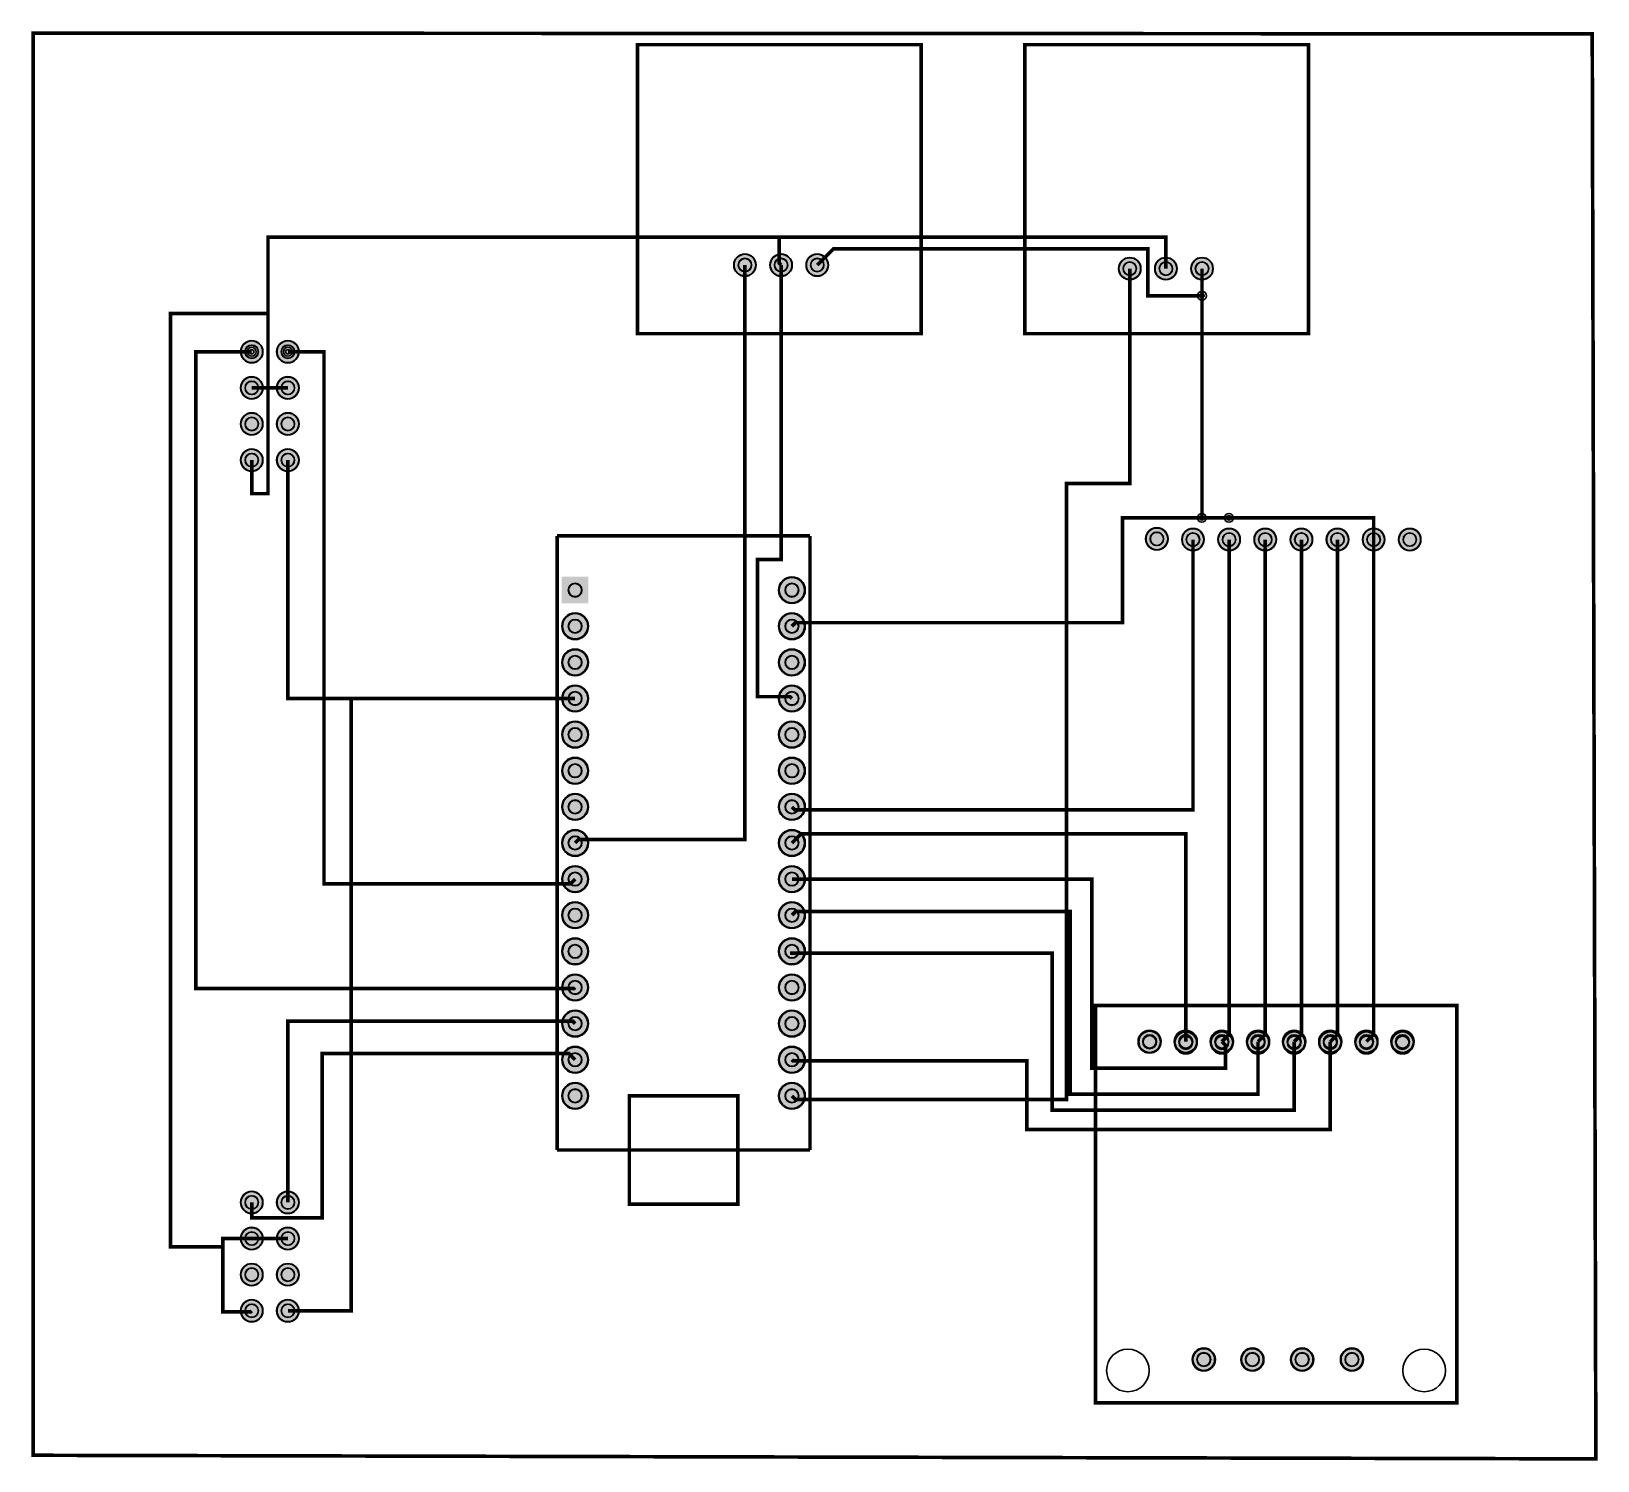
# Model space of a CAD drawing. Header units: millimetres. Extents: x 2 to 112, y -1 to 100.
import ezdxf

# ---------------------------------------------------------------- set-up
doc = ezdxf.new("R2010")
doc.units = ezdxf.units.MM
for name, color, linetype, true_color in [('BoardOutLine', 7, 'Continuous', 0xff00ff), ('BottomLayer', 7, 'Continuous', 0x0000ff), ('BottomSolderMaskLayer', 7, 'Continuous', 0xaa00ff), ('Hole', 7, 'Continuous', 0x222222), ('Multi-Layer', 7, 'Continuous', 0xc0c0c0), ('TopLayer', 7, 'Continuous', 0xff0000), ('TopSilkLayer', 7, 'Continuous', 0xffcc00), ('TopSolderMaskLayer', 7, 'Continuous', 0x800080)]:
    doc.layers.add(name, color=color, linetype=linetype, true_color=true_color)

msp = doc.modelspace()

# ---------------------------------------------------------------- hatches: boundary and pattern name
at = {"layer": 'BottomSolderMaskLayer'}
for points in [[(51.663703327406715, 83.1343662687326, 1), (53.23850647701301, 83.1343662687326, 1)], [(54.20370840741685, 83.1343662687326, 1), (55.778511557023144, 83.1343662687326, 1)], [(56.74371348742698, 83.1343662687326, 1), (58.31851663703328, 83.1343662687326, 1)], [(78.71475742951479, 82.88036576073159, 1), (80.2895605791211, 82.88036576073159, 1)], [(81.25476250952515, 82.88036576073159, 1), (82.82956565913146, 82.88036576073159, 1)], [(83.79476758953528, 82.88036576073159, 1), (85.3695707391416, 82.88036576073159, 1)], [(16.992633985268007, 77.03835407670817, 1), (18.567437134874304, 77.03835407670817, 1)], [(16.992633985268007, 77.03835407670817, 1), (18.567437134874304, 77.03835407670817, 1)], [(19.53263906527814, 77.03835407670817, 1), (21.107442214884436, 77.03835407670817, 1)], [(19.53263906527814, 77.03835407670817, 1), (21.107442214884436, 77.03835407670817, 1)], [(16.992633985268007, 74.49834899669804, 1), (18.567437134874304, 74.49834899669804, 1)], [(19.53263906527814, 74.49834899669804, 1), (21.107442214884436, 74.49834899669804, 1)], [(16.992633985268007, 71.95834391668791, 1), (18.567437134874304, 71.95834391668791, 1)], [(19.53263906527814, 71.95834391668791, 1), (21.107442214884436, 71.95834391668791, 1)], [(16.992633985268007, 69.41833883667778, 1), (18.567437134874304, 69.41833883667778, 1)], [(19.53263906527814, 69.41833883667778, 1), (21.107442214884436, 69.41833883667778, 1)], [(80.61976123952245, 63.88112776225557, 1), (82.19456438912876, 63.88112776225557, 1)], [(83.15976631953258, 63.83032766065537, 1), (84.73456946913889, 63.83032766065537, 1)], [(85.69977139954271, 63.83032766065537, 1), (87.27457454914902, 63.83032766065537, 1)], [(88.23977647955307, 63.83032766065537, 1), (89.81457962915938, 63.83032766065537, 1)], [(90.7797815595632, 63.83032766065537, 1), (92.35458470916952, 63.83032766065537, 1)], [(93.31978663957334, 63.83032766065537, 1), (94.89458978917965, 63.83032766065537, 1)], [(95.85979171958347, 63.83032766065537, 1), (97.43459486918978, 63.83032766065537, 1)], [(98.3997967995936, 63.83032766065537, 1), (99.97459994919991, 63.83032766065537, 1)], [(41.45288290576582, 61.21412242824488), (41.45288290576582, 59.33451866903749), (39.573279146558434, 59.33451866903749), (39.573279146558434, 61.21412242824488)], [(54.81330962661939, 60.274320548641185, 1), (56.692913385826905, 60.274320548641185, 1)], [(39.57327914655837, 57.73431546863105, 1), (41.45288290576588, 57.73431546863105, 1)], [(54.81330962661939, 57.73431546863105, 1), (56.692913385826905, 57.73431546863105, 1)], [(39.57327914655837, 55.194310388620806, 1), (41.45288290576588, 55.194310388620806, 1)], [(54.81330962661939, 55.194310388620806, 1), (56.692913385826905, 55.194310388620806, 1)], [(39.57327914655837, 52.654305308610674, 1), (41.45288290576588, 52.654305308610674, 1)], [(54.81330962661939, 52.654305308610674, 1), (56.692913385826905, 52.654305308610674, 1)], [(39.57327914655837, 50.11430022860054, 1), (41.45288290576588, 50.11430022860054, 1)], [(54.81330962661939, 50.11430022860054, 1), (56.692913385826905, 50.11430022860054, 1)], [(39.57327914655837, 47.57429514859041, 1), (41.45288290576588, 47.57429514859041, 1)], [(54.81330962661939, 47.57429514859041, 1), (56.692913385826905, 47.57429514859041, 1)], [(39.57327914655837, 45.03429006858016, 1), (41.45288290576588, 45.03429006858016, 1)], [(54.81330962661939, 45.03429006858016, 1), (56.692913385826905, 45.03429006858016, 1)], [(39.57327914655837, 42.49428498857003, 1), (41.45288290576588, 42.49428498857003, 1)], [(54.81330962661939, 42.49428498857003, 1), (56.692913385826905, 42.49428498857003, 1)], [(39.57327914655837, 39.9542799085599, 1), (41.45288290576588, 39.9542799085599, 1)], [(54.81330962661939, 39.9542799085599, 1), (56.692913385826905, 39.9542799085599, 1)], [(39.57327914655837, 37.414274828549765, 1), (41.45288290576588, 37.414274828549765, 1)], [(54.81330962661939, 37.414274828549765, 1), (56.692913385826905, 37.414274828549765, 1)], [(39.57327914655837, 34.87426974853952, 1), (41.45288290576588, 34.87426974853952, 1)], [(54.81330962661939, 34.87426974853952, 1), (56.692913385826905, 34.87426974853952, 1)], [(39.57327914655837, 32.334264668529386, 1), (41.45288290576588, 32.334264668529386, 1)], [(54.81330962661939, 32.334264668529386, 1), (56.692913385826905, 32.334264668529386, 1)], [(39.57327914655837, 29.794259588519253, 1), (41.45288290576588, 29.794259588519253, 1)], [(54.81330962661939, 29.794259588519253, 1), (56.692913385826905, 29.794259588519253, 1)], [(80.08636017272032, 28.524257048514187, 1), (81.71196342392683, 28.524257048514187, 1)], [(80.11176022352042, 28.498856997713915, 1), (81.68656337312673, 28.498856997713915, 1)], [(82.62636525273045, 28.524257048514187, 1), (84.25196850393696, 28.524257048514187, 1)], [(82.65176530353055, 28.448056896113826, 1), (84.22656845313686, 28.448056896113826, 1)], [(85.16637033274058, 28.524257048514187, 1), (86.7919735839471, 28.524257048514187, 1)], [(85.19177038354069, 28.448056896113826, 1), (86.766573533147, 28.448056896113826, 1)], [(87.70637541275094, 28.524257048514187, 1), (89.33197866395746, 28.524257048514187, 1)], [(87.73177546355105, 28.448056896113826, 1), (89.30657861315736, 28.448056896113826, 1)], [(90.24638049276108, 28.524257048514187, 1), (91.87198374396759, 28.524257048514187, 1)], [(90.27178054356118, 28.448056896113826, 1), (91.84658369316749, 28.448056896113826, 1)], [(92.78638557277121, 28.524257048514187, 1), (94.41198882397772, 28.524257048514187, 1)], [(92.81178562357131, 28.448056896113826, 1), (94.38658877317762, 28.448056896113826, 1)], [(95.32639065278134, 28.524257048514187, 1), (96.95199390398786, 28.524257048514187, 1)], [(95.35179070358144, 28.448056896113826, 1), (96.92659385318775, 28.448056896113826, 1)], [(97.86639573279147, 28.524257048514187, 1), (99.49199898399799, 28.524257048514187, 1)], [(97.89179578359158, 28.448056896113826, 1), (99.46659893319789, 28.448056896113826, 1)], [(39.57327914655837, 27.25425450850912, 1), (41.45288290576588, 27.25425450850912, 1)], [(54.81330962661939, 27.25425450850912, 1), (56.692913385826905, 27.25425450850912, 1)], [(39.57327914655837, 24.714249428498874, 1), (41.45288290576588, 24.714249428498874, 1)], [(54.81330962661939, 24.714249428498874, 1), (56.692913385826905, 24.714249428498874, 1)], [(16.992633985268007, 17.221234442468926, 1), (18.567437134874304, 17.221234442468926, 1)], [(19.53263906527814, 17.221234442468926, 1), (21.107442214884436, 17.221234442468926, 1)], [(16.992633985268007, 14.681229362458794, 1), (18.567437134874304, 14.681229362458794, 1)], [(19.53263906527814, 14.681229362458794, 1), (21.107442214884436, 14.681229362458794, 1)], [(16.992633985268007, 12.141224282448661, 1), (18.567437134874304, 12.141224282448661, 1)], [(19.53263906527814, 12.141224282448661, 1), (21.107442214884436, 12.141224282448661, 1)], [(16.992633985268007, 9.601219202438415, 1), (18.567437134874304, 9.601219202438415, 1)], [(19.53263906527814, 9.601219202438415, 1), (21.107442214884436, 9.601219202438415, 1)], [(83.89433578867168, 6.1737363474727545, 1), (85.5199390398782, 6.1737363474727545, 1)], [(87.30835661671334, 6.1737363474727545, 1), (88.93395986791985, 6.1737363474727545, 1)], [(90.80822961645934, 6.1737363474727545, 1), (92.43383286766586, 6.1737363474727545, 1)], [(94.30835661671334, 6.1737363474727545, 1), (95.93395986791985, 6.1737363474727545, 1)]]:
    msp.add_hatch(color=256, dxfattribs=at).paths.add_polyline_path(points)
at = {"layer": 'Multi-Layer'}
for points in [[(41.40208280416573, 61.163322326644675), (41.40208280416573, 59.38531877063758), (39.62407924815852, 59.38531877063758), (39.62407924815852, 61.163322326644675)], [(54.864109728219596, 60.274320548641185, 1), (56.6421132842267, 60.274320548641185, 1)], [(39.62407924815857, 57.73431546863105, 1), (41.40208280416568, 57.73431546863105, 1)], [(54.864109728219596, 57.73431546863105, 1), (56.6421132842267, 57.73431546863105, 1)], [(39.62407924815857, 55.194310388620806, 1), (41.40208280416568, 55.194310388620806, 1)], [(54.864109728219596, 55.194310388620806, 1), (56.6421132842267, 55.194310388620806, 1)], [(39.62407924815857, 52.654305308610674, 1), (41.40208280416568, 52.654305308610674, 1)], [(54.864109728219596, 52.654305308610674, 1), (56.6421132842267, 52.654305308610674, 1)], [(39.62407924815857, 50.11430022860054, 1), (41.40208280416568, 50.11430022860054, 1)], [(54.864109728219596, 50.11430022860054, 1), (56.6421132842267, 50.11430022860054, 1)], [(39.62407924815857, 47.57429514859041, 1), (41.40208280416568, 47.57429514859041, 1)], [(54.864109728219596, 47.57429514859041, 1), (56.6421132842267, 47.57429514859041, 1)], [(39.62407924815857, 45.03429006858016, 1), (41.40208280416568, 45.03429006858016, 1)], [(54.864109728219596, 45.03429006858016, 1), (56.6421132842267, 45.03429006858016, 1)], [(39.62407924815857, 42.49428498857003, 1), (41.40208280416568, 42.49428498857003, 1)], [(54.864109728219596, 42.49428498857003, 1), (56.6421132842267, 42.49428498857003, 1)], [(39.62407924815857, 39.9542799085599, 1), (41.40208280416568, 39.9542799085599, 1)], [(54.864109728219596, 39.9542799085599, 1), (56.6421132842267, 39.9542799085599, 1)], [(39.62407924815857, 37.414274828549765, 1), (41.40208280416568, 37.414274828549765, 1)], [(54.864109728219596, 37.414274828549765, 1), (56.6421132842267, 37.414274828549765, 1)], [(39.62407924815857, 34.87426974853952, 1), (41.40208280416568, 34.87426974853952, 1)], [(54.864109728219596, 34.87426974853952, 1), (56.6421132842267, 34.87426974853952, 1)], [(39.62407924815857, 32.334264668529386, 1), (41.40208280416568, 32.334264668529386, 1)], [(54.864109728219596, 32.334264668529386, 1), (56.6421132842267, 32.334264668529386, 1)], [(39.62407924815857, 29.794259588519253, 1), (41.40208280416568, 29.794259588519253, 1)], [(54.864109728219596, 29.794259588519253, 1), (56.6421132842267, 29.794259588519253, 1)], [(80.13716027432052, 28.524257048514187, 1), (81.66116332232663, 28.524257048514187, 1)], [(82.67716535433065, 28.524257048514187, 1), (84.20116840233676, 28.524257048514187, 1)], [(85.21717043434079, 28.524257048514187, 1), (86.7411734823469, 28.524257048514187, 1)], [(87.75717551435115, 28.524257048514187, 1), (89.28117856235725, 28.524257048514187, 1)], [(90.29718059436128, 28.524257048514187, 1), (91.82118364236739, 28.524257048514187, 1)], [(92.83718567437141, 28.524257048514187, 1), (94.36118872237752, 28.524257048514187, 1)], [(95.37719075438154, 28.524257048514187, 1), (96.90119380238765, 28.524257048514187, 1)], [(97.91719583439168, 28.524257048514187, 1), (99.44119888239779, 28.524257048514187, 1)], [(39.62407924815857, 27.25425450850912, 1), (41.40208280416568, 27.25425450850912, 1)], [(54.864109728219596, 27.25425450850912, 1), (56.6421132842267, 27.25425450850912, 1)], [(39.62407924815857, 24.714249428498874, 1), (41.40208280416568, 24.714249428498874, 1)], [(54.864109728219596, 24.714249428498874, 1), (56.6421132842267, 24.714249428498874, 1)], [(83.94513589027189, 6.1737363474727545, 1), (85.469138938278, 6.1737363474727545, 1)], [(87.35915671831354, 6.1737363474727545, 1), (88.88315976631965, 6.1737363474727545, 1)], [(90.85902971805955, 6.1737363474727545, 1), (92.38303276606565, 6.1737363474727545, 1)], [(94.35915671831354, 6.1737363474727545, 1), (95.88315976631965, 6.1737363474727545, 1)]]:
    msp.add_hatch(color=256, dxfattribs=at).paths.add_polyline_path(points)
at = {"layer": 'TopSolderMaskLayer'}
for points in [[(51.663703327406715, 83.1343662687326, 1), (53.23850647701301, 83.1343662687326, 1)], [(54.20370840741685, 83.1343662687326, 1), (55.778511557023144, 83.1343662687326, 1)], [(56.74371348742698, 83.1343662687326, 1), (58.31851663703328, 83.1343662687326, 1)], [(78.71475742951479, 82.88036576073159, 1), (80.2895605791211, 82.88036576073159, 1)], [(81.25476250952515, 82.88036576073159, 1), (82.82956565913146, 82.88036576073159, 1)], [(83.79476758953528, 82.88036576073159, 1), (85.3695707391416, 82.88036576073159, 1)], [(16.992633985268007, 77.03835407670817, 1), (18.567437134874304, 77.03835407670817, 1)], [(16.992633985268007, 77.03835407670817, 1), (18.567437134874304, 77.03835407670817, 1)], [(19.53263906527814, 77.03835407670817, 1), (21.107442214884436, 77.03835407670817, 1)], [(19.53263906527814, 77.03835407670817, 1), (21.107442214884436, 77.03835407670817, 1)], [(16.992633985268007, 74.49834899669804, 1), (18.567437134874304, 74.49834899669804, 1)], [(19.53263906527814, 74.49834899669804, 1), (21.107442214884436, 74.49834899669804, 1)], [(16.992633985268007, 71.95834391668791, 1), (18.567437134874304, 71.95834391668791, 1)], [(19.53263906527814, 71.95834391668791, 1), (21.107442214884436, 71.95834391668791, 1)], [(16.992633985268007, 69.41833883667778, 1), (18.567437134874304, 69.41833883667778, 1)], [(19.53263906527814, 69.41833883667778, 1), (21.107442214884436, 69.41833883667778, 1)], [(80.61976123952245, 63.88112776225557, 1), (82.19456438912876, 63.88112776225557, 1)], [(83.15976631953258, 63.83032766065537, 1), (84.73456946913889, 63.83032766065537, 1)], [(85.69977139954271, 63.83032766065537, 1), (87.27457454914902, 63.83032766065537, 1)], [(88.23977647955307, 63.83032766065537, 1), (89.81457962915938, 63.83032766065537, 1)], [(90.7797815595632, 63.83032766065537, 1), (92.35458470916952, 63.83032766065537, 1)], [(93.31978663957334, 63.83032766065537, 1), (94.89458978917965, 63.83032766065537, 1)], [(95.85979171958347, 63.83032766065537, 1), (97.43459486918978, 63.83032766065537, 1)], [(98.3997967995936, 63.83032766065537, 1), (99.97459994919991, 63.83032766065537, 1)], [(41.45288290576582, 61.21412242824488), (41.45288290576582, 59.33451866903749), (39.573279146558434, 59.33451866903749), (39.573279146558434, 61.21412242824488)], [(54.81330962661939, 60.274320548641185, 1), (56.692913385826905, 60.274320548641185, 1)], [(39.57327914655837, 57.73431546863105, 1), (41.45288290576588, 57.73431546863105, 1)], [(54.81330962661939, 57.73431546863105, 1), (56.692913385826905, 57.73431546863105, 1)], [(39.57327914655837, 55.194310388620806, 1), (41.45288290576588, 55.194310388620806, 1)], [(54.81330962661939, 55.194310388620806, 1), (56.692913385826905, 55.194310388620806, 1)], [(39.57327914655837, 52.654305308610674, 1), (41.45288290576588, 52.654305308610674, 1)], [(54.81330962661939, 52.654305308610674, 1), (56.692913385826905, 52.654305308610674, 1)], [(39.57327914655837, 50.11430022860054, 1), (41.45288290576588, 50.11430022860054, 1)], [(54.81330962661939, 50.11430022860054, 1), (56.692913385826905, 50.11430022860054, 1)], [(39.57327914655837, 47.57429514859041, 1), (41.45288290576588, 47.57429514859041, 1)], [(54.81330962661939, 47.57429514859041, 1), (56.692913385826905, 47.57429514859041, 1)], [(39.57327914655837, 45.03429006858016, 1), (41.45288290576588, 45.03429006858016, 1)], [(54.81330962661939, 45.03429006858016, 1), (56.692913385826905, 45.03429006858016, 1)], [(39.57327914655837, 42.49428498857003, 1), (41.45288290576588, 42.49428498857003, 1)], [(54.81330962661939, 42.49428498857003, 1), (56.692913385826905, 42.49428498857003, 1)], [(39.57327914655837, 39.9542799085599, 1), (41.45288290576588, 39.9542799085599, 1)], [(54.81330962661939, 39.9542799085599, 1), (56.692913385826905, 39.9542799085599, 1)], [(39.57327914655837, 37.414274828549765, 1), (41.45288290576588, 37.414274828549765, 1)], [(54.81330962661939, 37.414274828549765, 1), (56.692913385826905, 37.414274828549765, 1)], [(39.57327914655837, 34.87426974853952, 1), (41.45288290576588, 34.87426974853952, 1)], [(54.81330962661939, 34.87426974853952, 1), (56.692913385826905, 34.87426974853952, 1)], [(39.57327914655837, 32.334264668529386, 1), (41.45288290576588, 32.334264668529386, 1)], [(54.81330962661939, 32.334264668529386, 1), (56.692913385826905, 32.334264668529386, 1)], [(39.57327914655837, 29.794259588519253, 1), (41.45288290576588, 29.794259588519253, 1)], [(54.81330962661939, 29.794259588519253, 1), (56.692913385826905, 29.794259588519253, 1)], [(80.08636017272032, 28.524257048514187, 1), (81.71196342392683, 28.524257048514187, 1)], [(80.11176022352042, 28.498856997713915, 1), (81.68656337312673, 28.498856997713915, 1)], [(82.62636525273045, 28.524257048514187, 1), (84.25196850393696, 28.524257048514187, 1)], [(82.65176530353055, 28.448056896113826, 1), (84.22656845313686, 28.448056896113826, 1)], [(85.16637033274058, 28.524257048514187, 1), (86.7919735839471, 28.524257048514187, 1)], [(85.19177038354069, 28.448056896113826, 1), (86.766573533147, 28.448056896113826, 1)], [(87.70637541275094, 28.524257048514187, 1), (89.33197866395746, 28.524257048514187, 1)], [(87.73177546355105, 28.448056896113826, 1), (89.30657861315736, 28.448056896113826, 1)], [(90.24638049276108, 28.524257048514187, 1), (91.87198374396759, 28.524257048514187, 1)], [(90.27178054356118, 28.448056896113826, 1), (91.84658369316749, 28.448056896113826, 1)], [(92.78638557277121, 28.524257048514187, 1), (94.41198882397772, 28.524257048514187, 1)], [(92.81178562357131, 28.448056896113826, 1), (94.38658877317762, 28.448056896113826, 1)], [(95.32639065278134, 28.524257048514187, 1), (96.95199390398786, 28.524257048514187, 1)], [(95.35179070358144, 28.448056896113826, 1), (96.92659385318775, 28.448056896113826, 1)], [(97.86639573279147, 28.524257048514187, 1), (99.49199898399799, 28.524257048514187, 1)], [(97.89179578359158, 28.448056896113826, 1), (99.46659893319789, 28.448056896113826, 1)], [(39.57327914655837, 27.25425450850912, 1), (41.45288290576588, 27.25425450850912, 1)], [(54.81330962661939, 27.25425450850912, 1), (56.692913385826905, 27.25425450850912, 1)], [(39.57327914655837, 24.714249428498874, 1), (41.45288290576588, 24.714249428498874, 1)], [(54.81330962661939, 24.714249428498874, 1), (56.692913385826905, 24.714249428498874, 1)], [(16.992633985268007, 17.221234442468926, 1), (18.567437134874304, 17.221234442468926, 1)], [(19.53263906527814, 17.221234442468926, 1), (21.107442214884436, 17.221234442468926, 1)], [(16.992633985268007, 14.681229362458794, 1), (18.567437134874304, 14.681229362458794, 1)], [(19.53263906527814, 14.681229362458794, 1), (21.107442214884436, 14.681229362458794, 1)], [(16.992633985268007, 12.141224282448661, 1), (18.567437134874304, 12.141224282448661, 1)], [(19.53263906527814, 12.141224282448661, 1), (21.107442214884436, 12.141224282448661, 1)], [(16.992633985268007, 9.601219202438415, 1), (18.567437134874304, 9.601219202438415, 1)], [(19.53263906527814, 9.601219202438415, 1), (21.107442214884436, 9.601219202438415, 1)], [(83.89433578867168, 6.1737363474727545, 1), (85.5199390398782, 6.1737363474727545, 1)], [(87.30835661671334, 6.1737363474727545, 1), (88.93395986791985, 6.1737363474727545, 1)], [(90.80822961645934, 6.1737363474727545, 1), (92.43383286766586, 6.1737363474727545, 1)], [(94.30835661671334, 6.1737363474727545, 1), (95.93395986791985, 6.1737363474727545, 1)]]:
    msp.add_hatch(color=256, dxfattribs=at).paths.add_polyline_path(points)

# ---------------------------------------------------------------- linework, layer by layer
at = {"layer": 'BoardOutLine', "const_width": 0.25400050800101603}
msp.add_lwpolyline([(2.413004826009683, 99.44119888239777), (112.0142240284481, 99.39039878079768), (112.268224536449, -0.8128016256032424), (2.413004826009683, -0.5588011176022292), (2.413004826009683, 99.44119888239777)], close=True, dxfattribs=at)
at = {"layer": 'BottomLayer', "const_width": 0.25400050800101603}
for points in [[(17.780035560071155, 69.41833883667778), (17.780035560071155, 67.0561341122683), (18.92303784607566, 67.0561341122683), (18.92303784607566, 85.09017018034035), (54.864109728219546, 85.09017018034035)], [(82.0421640843283, 82.88036576073159), (82.0421640843283, 85.09017018034035), (54.864109728219546, 85.09017018034035), (54.864109728219546, 83.26136652273317), (54.991109982219996, 83.1343662687326)], [(84.58216916433844, 80.97536195072394), (84.58216916433844, 80.97536195072394), (80.77216154432313, 80.97536195072394), (80.77216154432313, 84.27736855473722), (58.67411734823463, 84.27736855473722), (57.53111506223013, 83.1343662687326)], [(54.991109982219996, 83.1343662687326), (54.991109982219996, 62.43332486664974), (53.34010668021347, 62.43332486664974), (53.34010668021347, 52.78130556261124), (55.62611125222247, 52.78130556261124), (55.75311150622315, 52.654305308610674)], [(84.58216916433844, 82.88036576073159), (84.58216916433844, 80.97536195072394)], [(84.58216916433844, 81.01287782575571), (84.58216916433844, 65.35433070866145)], [(18.92303784607566, 79.71955803911612), (12.065024130048187, 79.71955803911612), (12.065024130048187, 14.097028194056406), (15.74803149606305, 14.097028194056406)], [(17.780035560071155, 74.49834899669804), (18.92303784607566, 74.49834899669804)], [(20.320040640081288, 74.49834899669804), (18.92303784607566, 74.49834899669804)], [(40.513081026162126, 52.654305308610674), (20.320040640081288, 52.654305308610674), (20.320040640081288, 69.41833883667778)], [(84.56583693167386, 65.35433070866145), (78.99415798831592, 65.35433070866145), (78.99415798831592, 57.988315976632066), (56.00711201422405, 57.988315976632066), (55.75311150622315, 57.73431546863105)], [(86.47084074168151, 65.35433070866145), (84.56583693167386, 65.35433070866145)], [(96.64719329438662, 63.83032766065537), (96.64719329438662, 65.35433070866145), (86.47084074168151, 65.35433070866145)], [(83.94716789433573, 63.83032766065537), (83.94716789433573, 44.83108966217935), (55.95631191262396, 44.83108966217935), (55.75311150622315, 45.03429006858016)], [(86.48717297434587, 63.83032766065537), (86.48717297434587, 29.032258064516213), (85.97917195834384, 28.524257048514187)], [(89.02717805435623, 63.83032766065537), (89.02717805435623, 29.032258064516213), (88.5191770383542, 28.524257048514187)], [(91.56718313436636, 63.83032766065537), (91.56718313436636, 29.032258064516213), (91.05918211836433, 28.524257048514187)], [(94.10718821437649, 63.83032766065537), (94.10718821437649, 29.032258064516213), (93.59918719837447, 28.524257048514187)], [(96.64719329438662, 63.83032766065537), (96.64719329438662, 29.032258064516213), (96.1391922783846, 28.524257048514187)], [(20.320040640081288, 9.601219202438415), (24.765049530099077, 9.601219202438415), (24.765049530099077, 52.654305308610674)], [(83.43916687833371, 28.524257048514187), (83.43916687833371, 43.12928625857262), (56.388112776225626, 43.12928625857262), (55.75311150622315, 42.49428498857003)], [(55.75311150622315, 39.9542799085599), (76.83515367030736, 39.9542799085599), (76.83515367030736, 26.670053340106733), (86.23317246634497, 26.670053340106733), (86.23317246634497, 28.270256540513174), (85.97917195834384, 28.524257048514187)], [(88.5191770383542, 28.524257048514187), (88.5191770383542, 24.841249682499438), (75.31115062230128, 24.841249682499438), (75.31115062230128, 37.66827533655078), (56.00711201422405, 37.66827533655078), (55.75311150622315, 37.414274828549765)], [(91.05918211836433, 28.524257048514187), (91.05918211836433, 23.69824739649482), (74.0411480822961, 23.69824739649482), (74.0411480822961, 34.74726949453907), (55.62611125222247, 34.74726949453907)], [(93.59918719837447, 28.524257048514187), (93.59918719837447, 22.352044704089394), (72.26314452628912, 22.352044704089394), (72.26314452628912, 27.17805435610876), (55.82931165862328, 27.17805435610876), (55.75311150622315, 27.25425450850912)], [(17.780035560071155, 14.681229362458794), (15.74803149606305, 14.681229362458794), (15.74803149606305, 9.525019050038168), (17.703835407670795, 9.525019050038168), (17.780035560071155, 9.601219202438415)], [(20.320040640081288, 14.681229362458794), (17.780035560071155, 14.681229362458794)]]:
    msp.add_lwpolyline(points, dxfattribs=at)
at = {"layer": 'BottomSolderMaskLayer'}
for centre, radius in [((52.45110490220986, 83.1343662687326), 0.7874015748031498), ((54.991109982219996, 83.1343662687326), 0.7874015748031498), ((57.53111506223013, 83.1343662687326), 0.7874015748031498), ((52.45110490220986, 83.1343662687326), 0.47244094488188987), ((54.991109982219996, 83.1343662687326), 0.47244094488188987), ((57.53111506223013, 83.1343662687326), 0.47244094488188987), ((79.50215900431795, 82.88036576073159), 0.7874015748031498), ((79.50215900431795, 82.88036576073159), 0.47244094488188987), ((82.0421640843283, 82.88036576073159), 0.7874015748031498), ((82.0421640843283, 82.88036576073159), 0.47244094488188987), ((84.58216916433844, 82.88036576073159), 0.7874015748031498), ((84.58216916433844, 82.88036576073159), 0.47244094488188987), ((17.780035560071155, 77.03835407670817), 0.7874015748031498), ((17.780035560071155, 77.03835407670817), 0.7874015748031498), ((17.780035560071155, 77.03835407670817), 0.47244094488188987), ((17.780035560071155, 77.03835407670817), 0.47244094488188987), ((20.320040640081288, 77.03835407670817), 0.7874015748031498), ((20.320040640081288, 77.03835407670817), 0.7874015748031498), ((20.320040640081288, 77.03835407670817), 0.47244094488188987), ((20.320040640081288, 77.03835407670817), 0.47244094488188987), ((17.780035560071155, 74.49834899669804), 0.7874015748031498), ((17.780035560071155, 74.49834899669804), 0.47244094488188987), ((20.320040640081288, 74.49834899669804), 0.7874015748031498), ((20.320040640081288, 74.49834899669804), 0.47244094488188987), ((17.780035560071155, 71.95834391668791), 0.7874015748031498), ((20.320040640081288, 71.95834391668791), 0.7874015748031498), ((17.780035560071155, 71.95834391668791), 0.47244094488188987), ((20.320040640081288, 71.95834391668791), 0.47244094488188987), ((17.780035560071155, 69.41833883667778), 0.7874015748031498), ((17.780035560071155, 69.41833883667778), 0.47244094488188987), ((20.320040640081288, 69.41833883667778), 0.7874015748031498), ((20.320040640081288, 69.41833883667778), 0.47244094488188987), ((81.4071628143256, 63.88112776225557), 0.7874015748031498), ((81.4071628143256, 63.88112776225557), 0.47244094488188987), ((83.94716789433573, 63.83032766065537), 0.7874015748031498), ((83.94716789433573, 63.83032766065537), 0.47244094488188987), ((86.48717297434587, 63.83032766065537), 0.7874015748031498), ((86.48717297434587, 63.83032766065537), 0.47244094488188987), ((89.02717805435623, 63.83032766065537), 0.7874015748031498), ((89.02717805435623, 63.83032766065537), 0.47244094488188987), ((91.56718313436636, 63.83032766065537), 0.7874015748031498), ((91.56718313436636, 63.83032766065537), 0.47244094488188987), ((94.10718821437649, 63.83032766065537), 0.7874015748031498), ((94.10718821437649, 63.83032766065537), 0.47244094488188987), ((96.64719329438662, 63.83032766065537), 0.7874015748031498), ((96.64719329438662, 63.83032766065537), 0.47244094488188987), ((99.18719837439676, 63.83032766065537), 0.7874015748031498), ((99.18719837439676, 63.83032766065537), 0.47244094488188987), ((40.513081026162126, 60.274320548641185), 0.4833266809390762), ((55.75311150622315, 60.274320548641185), 0.9398018796037594), ((55.75311150622315, 60.274320548641185), 0.4833266809390762), ((40.513081026162126, 57.73431546863105), 0.9398018796037594), ((55.75311150622315, 57.73431546863105), 0.9398018796037594), ((40.513081026162126, 57.73431546863105), 0.4833266809390762), ((55.75311150622315, 57.73431546863105), 0.4833266809390762), ((40.513081026162126, 55.194310388620806), 0.9398018796037594), ((40.513081026162126, 55.194310388620806), 0.4833266809390762), ((55.75311150622315, 55.194310388620806), 0.9398018796037594), ((55.75311150622315, 55.194310388620806), 0.4833266809390762), ((40.513081026162126, 52.654305308610674), 0.9398018796037594), ((40.513081026162126, 52.654305308610674), 0.4833266809390762), ((55.75311150622315, 52.654305308610674), 0.9398018796037594), ((55.75311150622315, 52.654305308610674), 0.4833266809390762), ((40.513081026162126, 50.11430022860054), 0.9398018796037594), ((55.75311150622315, 50.11430022860054), 0.9398018796037594), ((40.513081026162126, 50.11430022860054), 0.4833266809390762), ((55.75311150622315, 50.11430022860054), 0.4833266809390762), ((40.513081026162126, 47.57429514859041), 0.9398018796037594), ((55.75311150622315, 47.57429514859041), 0.9398018796037594), ((40.513081026162126, 47.57429514859041), 0.4833266809390762), ((55.75311150622315, 47.57429514859041), 0.4833266809390762), ((40.513081026162126, 45.03429006858016), 0.9398018796037594), ((40.513081026162126, 45.03429006858016), 0.4833266809390762), ((55.75311150622315, 45.03429006858016), 0.9398018796037594), ((55.75311150622315, 45.03429006858016), 0.4833266809390762), ((40.513081026162126, 42.49428498857003), 0.9398018796037594), ((40.513081026162126, 42.49428498857003), 0.4833266809390762), ((55.75311150622315, 42.49428498857003), 0.9398018796037594), ((55.75311150622315, 42.49428498857003), 0.4833266809390762), ((40.513081026162126, 39.9542799085599), 0.9398018796037594), ((55.75311150622315, 39.9542799085599), 0.9398018796037594), ((40.513081026162126, 39.9542799085599), 0.4833266809390762), ((55.75311150622315, 39.9542799085599), 0.4833266809390762), ((40.513081026162126, 37.414274828549765), 0.9398018796037594), ((40.513081026162126, 37.414274828549765), 0.4833266809390762), ((55.75311150622315, 37.414274828549765), 0.9398018796037594), ((55.75311150622315, 37.414274828549765), 0.4833266809390762), ((40.513081026162126, 34.87426974853952), 0.9398018796037594), ((40.513081026162126, 34.87426974853952), 0.4833266809390762), ((55.75311150622315, 34.87426974853952), 0.9398018796037594), ((55.75311150622315, 34.87426974853952), 0.4833266809390762), ((40.513081026162126, 32.334264668529386), 0.9398018796037594), ((55.75311150622315, 32.334264668529386), 0.9398018796037594), ((40.513081026162126, 32.334264668529386), 0.4833266809390762), ((55.75311150622315, 32.334264668529386), 0.4833266809390762), ((40.513081026162126, 29.794259588519253), 0.9398018796037594), ((40.513081026162126, 29.794259588519253), 0.4833266809390762), ((55.75311150622315, 29.794259588519253), 0.9398018796037594), ((55.75311150622315, 29.794259588519253), 0.4833266809390762), ((80.89916179832358, 28.524257048514187), 0.8128016256032513), ((80.89916179832358, 28.498856997713915), 0.7874015748031498), ((80.89916179832358, 28.524257048514187), 0.48768097536195076), ((80.89916179832358, 28.498856997713915), 0.47244094488188987), ((83.43916687833371, 28.524257048514187), 0.8128016256032513), ((83.43916687833371, 28.448056896113826), 0.7874015748031498), ((83.43916687833371, 28.524257048514187), 0.48768097536195076), ((83.43916687833371, 28.448056896113826), 0.47244094488188987), ((85.97917195834384, 28.524257048514187), 0.8128016256032513), ((85.97917195834384, 28.448056896113826), 0.7874015748031498), ((85.97917195834384, 28.524257048514187), 0.48768097536195076), ((85.97917195834384, 28.448056896113826), 0.47244094488188987), ((88.5191770383542, 28.524257048514187), 0.8128016256032513), ((88.5191770383542, 28.448056896113826), 0.7874015748031498), ((88.5191770383542, 28.524257048514187), 0.48768097536195076), ((88.5191770383542, 28.448056896113826), 0.47244094488188987), ((91.05918211836433, 28.524257048514187), 0.8128016256032513), ((91.05918211836433, 28.448056896113826), 0.7874015748031498), ((91.05918211836433, 28.524257048514187), 0.48768097536195076), ((91.05918211836433, 28.448056896113826), 0.47244094488188987), ((93.59918719837447, 28.524257048514187), 0.8128016256032513), ((93.59918719837447, 28.448056896113826), 0.7874015748031498), ((93.59918719837447, 28.524257048514187), 0.48768097536195076), ((93.59918719837447, 28.448056896113826), 0.47244094488188987), ((96.1391922783846, 28.524257048514187), 0.8128016256032513), ((96.1391922783846, 28.448056896113826), 0.7874015748031498), ((96.1391922783846, 28.524257048514187), 0.48768097536195076), ((96.1391922783846, 28.448056896113826), 0.47244094488188987), ((98.67919735839473, 28.524257048514187), 0.8128016256032513), ((98.67919735839473, 28.448056896113826), 0.7874015748031498), ((98.67919735839473, 28.524257048514187), 0.48768097536195076), ((98.67919735839473, 28.448056896113826), 0.47244094488188987), ((40.513081026162126, 27.25425450850912), 0.9398018796037594), ((40.513081026162126, 27.25425450850912), 0.4833266809390762), ((55.75311150622315, 27.25425450850912), 0.9398018796037594), ((55.75311150622315, 27.25425450850912), 0.4833266809390762), ((40.513081026162126, 24.714249428498874), 0.9398018796037594), ((55.75311150622315, 24.714249428498874), 0.9398018796037594), ((40.513081026162126, 24.714249428498874), 0.4833266809390762), ((55.75311150622315, 24.714249428498874), 0.4833266809390762), ((17.780035560071155, 17.221234442468926), 0.7874015748031498), ((17.780035560071155, 17.221234442468926), 0.47244094488188987), ((20.320040640081288, 17.221234442468926), 0.7874015748031498), ((20.320040640081288, 17.221234442468926), 0.47244094488188987), ((17.780035560071155, 14.681229362458794), 0.7874015748031498), ((20.320040640081288, 14.681229362458794), 0.7874015748031498), ((17.780035560071155, 14.681229362458794), 0.47244094488188987), ((20.320040640081288, 14.681229362458794), 0.47244094488188987), ((17.780035560071155, 12.141224282448661), 0.7874015748031498), ((17.780035560071155, 12.141224282448661), 0.47244094488188987), ((20.320040640081288, 12.141224282448661), 0.7874015748031498), ((20.320040640081288, 12.141224282448661), 0.47244094488188987), ((17.780035560071155, 9.601219202438415), 0.7874015748031498), ((17.780035560071155, 9.601219202438415), 0.47244094488188987), ((20.320040640081288, 9.601219202438415), 0.7874015748031498), ((20.320040640081288, 9.601219202438415), 0.47244094488188987), ((84.70713741427494, 6.1737363474727545), 0.8128016256032513), ((84.70713741427494, 6.1737363474727545), 0.48768097536195076), ((88.1211582423166, 6.1737363474727545), 0.8128016256032513), ((88.1211582423166, 6.1737363474727545), 0.48768097536195076), ((91.6210312420626, 6.1737363474727545), 0.8128016256032513), ((91.6210312420626, 6.1737363474727545), 0.48768097536195076), ((95.1211582423166, 6.1737363474727545), 0.8128016256032513), ((95.1211582423166, 6.1737363474727545), 0.48768097536195076)]:
    msp.add_circle(centre, radius, dxfattribs=at)
at = {"layer": 'Hole'}
for centre in [(84.58216916433844, 80.97536195072394), (17.780035560071155, 77.03835407670817), (17.780035560071155, 77.03835407670817), (20.320040640081288, 77.03835407670817), (84.56591313182616, 65.35433070866145), (86.47091694183382, 65.35433070866145)]:
    msp.add_circle(centre, 0.15499110998222, dxfattribs=at)
at = {"layer": 'Multi-Layer'}
for centre, radius in [((52.45110490220986, 83.1343662687326), 0.7620015240030481), ((54.991109982219996, 83.1343662687326), 0.7620015240030481), ((57.53111506223013, 83.1343662687326), 0.7620015240030481), ((52.45110490220986, 83.1343662687326), 0.45720091440182886), ((54.991109982219996, 83.1343662687326), 0.45720091440182886), ((57.53111506223013, 83.1343662687326), 0.45720091440182886), ((79.50215900431795, 82.88036576073159), 0.7620015240030481), ((79.50215900431795, 82.88036576073159), 0.45720091440182886), ((82.0421640843283, 82.88036576073159), 0.7620015240030481), ((82.0421640843283, 82.88036576073159), 0.45720091440182886), ((84.58216916433844, 82.88036576073159), 0.7620015240030481), ((84.58216916433844, 82.88036576073159), 0.45720091440182886), ((84.58216916433844, 80.97536195072394), 0.31000762001524007), ((17.780035560071155, 77.03835407670817), 0.7620015240030481), ((17.780035560071155, 77.03835407670817), 0.7620015240030481), ((17.780035560071155, 77.03835407670817), 0.45720091440182886), ((17.780035560071155, 77.03835407670817), 0.45720091440182886), ((17.780035560071155, 77.03835407670817), 0.31000762001524007), ((17.780035560071155, 77.03835407670817), 0.31000762001524007), ((20.320040640081288, 77.03835407670817), 0.7620015240030481), ((20.320040640081288, 77.03835407670817), 0.7620015240030481), ((20.320040640081288, 77.03835407670817), 0.45720091440182886), ((20.320040640081288, 77.03835407670817), 0.45720091440182886), ((20.320040640081288, 77.03835407670817), 0.31000762001524007), ((17.780035560071155, 74.49834899669804), 0.7620015240030481), ((17.780035560071155, 74.49834899669804), 0.45720091440182886), ((20.320040640081288, 74.49834899669804), 0.7620015240030481), ((20.320040640081288, 74.49834899669804), 0.45720091440182886), ((17.780035560071155, 71.95834391668791), 0.7620015240030481), ((20.320040640081288, 71.95834391668791), 0.7620015240030481), ((17.780035560071155, 71.95834391668791), 0.45720091440182886), ((20.320040640081288, 71.95834391668791), 0.45720091440182886), ((17.780035560071155, 69.41833883667778), 0.7620015240030481), ((17.780035560071155, 69.41833883667778), 0.45720091440182886), ((20.320040640081288, 69.41833883667778), 0.7620015240030481), ((20.320040640081288, 69.41833883667778), 0.45720091440182886), ((84.56591313182616, 65.35433070866145), 0.31000762001524007), ((86.47091694183382, 65.35433070866145), 0.31000762001524007), ((81.4071628143256, 63.88112776225557), 0.7620015240030481), ((81.4071628143256, 63.88112776225557), 0.45720091440182886), ((83.94716789433573, 63.83032766065537), 0.7620015240030481), ((83.94716789433573, 63.83032766065537), 0.45720091440182886), ((86.48717297434587, 63.83032766065537), 0.7620015240030481), ((86.48717297434587, 63.83032766065537), 0.45720091440182886), ((89.02717805435623, 63.83032766065537), 0.7620015240030481), ((89.02717805435623, 63.83032766065537), 0.45720091440182886), ((91.56718313436636, 63.83032766065537), 0.7620015240030481), ((91.56718313436636, 63.83032766065537), 0.45720091440182886), ((94.10718821437649, 63.83032766065537), 0.7620015240030481), ((94.10718821437649, 63.83032766065537), 0.45720091440182886), ((96.64719329438662, 63.83032766065537), 0.7620015240030481), ((96.64719329438662, 63.83032766065537), 0.45720091440182886), ((99.18719837439676, 63.83032766065537), 0.7620015240030481), ((99.18719837439676, 63.83032766065537), 0.45720091440182886), ((40.513081026162126, 60.274320548641185), 0.45720091440182886), ((55.75311150622315, 60.274320548641185), 0.8890017780035562), ((55.75311150622315, 60.274320548641185), 0.45720091440182886), ((40.513081026162126, 57.73431546863105), 0.8890017780035562), ((55.75311150622315, 57.73431546863105), 0.8890017780035562), ((40.513081026162126, 57.73431546863105), 0.45720091440182886), ((55.75311150622315, 57.73431546863105), 0.45720091440182886), ((40.513081026162126, 55.194310388620806), 0.8890017780035562), ((40.513081026162126, 55.194310388620806), 0.45720091440182886), ((55.75311150622315, 55.194310388620806), 0.8890017780035562), ((55.75311150622315, 55.194310388620806), 0.45720091440182886), ((40.513081026162126, 52.654305308610674), 0.8890017780035562), ((40.513081026162126, 52.654305308610674), 0.45720091440182886), ((55.75311150622315, 52.654305308610674), 0.8890017780035562), ((55.75311150622315, 52.654305308610674), 0.45720091440182886), ((40.513081026162126, 50.11430022860054), 0.8890017780035562), ((55.75311150622315, 50.11430022860054), 0.8890017780035562), ((40.513081026162126, 50.11430022860054), 0.45720091440182886), ((55.75311150622315, 50.11430022860054), 0.45720091440182886), ((40.513081026162126, 47.57429514859041), 0.8890017780035562), ((55.75311150622315, 47.57429514859041), 0.8890017780035562), ((40.513081026162126, 47.57429514859041), 0.45720091440182886), ((55.75311150622315, 47.57429514859041), 0.45720091440182886), ((40.513081026162126, 45.03429006858016), 0.8890017780035562), ((40.513081026162126, 45.03429006858016), 0.45720091440182886), ((55.75311150622315, 45.03429006858016), 0.8890017780035562), ((55.75311150622315, 45.03429006858016), 0.45720091440182886), ((40.513081026162126, 42.49428498857003), 0.8890017780035562), ((40.513081026162126, 42.49428498857003), 0.45720091440182886), ((55.75311150622315, 42.49428498857003), 0.8890017780035562), ((55.75311150622315, 42.49428498857003), 0.45720091440182886), ((40.513081026162126, 39.9542799085599), 0.8890017780035562), ((55.75311150622315, 39.9542799085599), 0.8890017780035562), ((40.513081026162126, 39.9542799085599), 0.45720091440182886), ((55.75311150622315, 39.9542799085599), 0.45720091440182886), ((40.513081026162126, 37.414274828549765), 0.8890017780035562), ((40.513081026162126, 37.414274828549765), 0.45720091440182886), ((55.75311150622315, 37.414274828549765), 0.8890017780035562), ((55.75311150622315, 37.414274828549765), 0.45720091440182886), ((40.513081026162126, 34.87426974853952), 0.8890017780035562), ((40.513081026162126, 34.87426974853952), 0.45720091440182886), ((55.75311150622315, 34.87426974853952), 0.8890017780035562), ((55.75311150622315, 34.87426974853952), 0.45720091440182886), ((40.513081026162126, 32.334264668529386), 0.8890017780035562), ((55.75311150622315, 32.334264668529386), 0.8890017780035562), ((40.513081026162126, 32.334264668529386), 0.45720091440182886), ((55.75311150622315, 32.334264668529386), 0.45720091440182886), ((40.513081026162126, 29.794259588519253), 0.8890017780035562), ((40.513081026162126, 29.794259588519253), 0.45720091440182886), ((55.75311150622315, 29.794259588519253), 0.8890017780035562), ((55.75311150622315, 29.794259588519253), 0.45720091440182886), ((80.89916179832358, 28.524257048514187), 0.7620015240030481), ((80.89916179832358, 28.498856997713915), 0.7620015240030481), ((80.89916179832358, 28.524257048514187), 0.45720091440182886), ((80.89916179832358, 28.498856997713915), 0.45720091440182886), ((83.43916687833371, 28.524257048514187), 0.7620015240030481), ((83.43916687833371, 28.448056896113826), 0.7620015240030481), ((83.43916687833371, 28.524257048514187), 0.45720091440182886), ((83.43916687833371, 28.448056896113826), 0.45720091440182886), ((85.97917195834384, 28.524257048514187), 0.7620015240030481), ((85.97917195834384, 28.448056896113826), 0.7620015240030481), ((85.97917195834384, 28.524257048514187), 0.45720091440182886), ((85.97917195834384, 28.448056896113826), 0.45720091440182886), ((88.5191770383542, 28.524257048514187), 0.7620015240030481), ((88.5191770383542, 28.448056896113826), 0.7620015240030481), ((88.5191770383542, 28.524257048514187), 0.45720091440182886), ((88.5191770383542, 28.448056896113826), 0.45720091440182886), ((91.05918211836433, 28.524257048514187), 0.7620015240030481), ((91.05918211836433, 28.448056896113826), 0.7620015240030481), ((91.05918211836433, 28.524257048514187), 0.45720091440182886), ((91.05918211836433, 28.448056896113826), 0.45720091440182886), ((93.59918719837447, 28.524257048514187), 0.7620015240030481), ((93.59918719837447, 28.448056896113826), 0.7620015240030481), ((93.59918719837447, 28.524257048514187), 0.45720091440182886), ((93.59918719837447, 28.448056896113826), 0.45720091440182886), ((96.1391922783846, 28.524257048514187), 0.7620015240030481), ((96.1391922783846, 28.448056896113826), 0.7620015240030481), ((96.1391922783846, 28.524257048514187), 0.45720091440182886), ((96.1391922783846, 28.448056896113826), 0.45720091440182886), ((98.67919735839473, 28.524257048514187), 0.7620015240030481), ((98.67919735839473, 28.448056896113826), 0.7620015240030481), ((98.67919735839473, 28.524257048514187), 0.45720091440182886), ((98.67919735839473, 28.448056896113826), 0.45720091440182886), ((40.513081026162126, 27.25425450850912), 0.8890017780035562), ((40.513081026162126, 27.25425450850912), 0.45720091440182886), ((55.75311150622315, 27.25425450850912), 0.8890017780035562), ((55.75311150622315, 27.25425450850912), 0.45720091440182886), ((40.513081026162126, 24.714249428498874), 0.8890017780035562), ((55.75311150622315, 24.714249428498874), 0.8890017780035562), ((40.513081026162126, 24.714249428498874), 0.45720091440182886), ((55.75311150622315, 24.714249428498874), 0.45720091440182886), ((17.780035560071155, 17.221234442468926), 0.7620015240030481), ((17.780035560071155, 17.221234442468926), 0.45720091440182886), ((20.320040640081288, 17.221234442468926), 0.7620015240030481), ((20.320040640081288, 17.221234442468926), 0.45720091440182886), ((17.780035560071155, 14.681229362458794), 0.7620015240030481), ((20.320040640081288, 14.681229362458794), 0.7620015240030481), ((17.780035560071155, 14.681229362458794), 0.45720091440182886), ((20.320040640081288, 14.681229362458794), 0.45720091440182886), ((17.780035560071155, 12.141224282448661), 0.7620015240030481), ((17.780035560071155, 12.141224282448661), 0.45720091440182886), ((20.320040640081288, 12.141224282448661), 0.7620015240030481), ((20.320040640081288, 12.141224282448661), 0.45720091440182886), ((17.780035560071155, 9.601219202438415), 0.7620015240030481), ((17.780035560071155, 9.601219202438415), 0.45720091440182886), ((20.320040640081288, 9.601219202438415), 0.7620015240030481), ((20.320040640081288, 9.601219202438415), 0.45720091440182886), ((79.3751587503175, 5.410210820421753), 1.5000000000000002), ((84.70713741427494, 6.1737363474727545), 0.7620015240030481), ((84.70713741427494, 6.1737363474727545), 0.45720091440182886), ((88.1211582423166, 6.1737363474727545), 0.7620015240030481), ((88.1211582423166, 6.1737363474727545), 0.45720091440182886), ((91.6210312420626, 6.1737363474727545), 0.7620015240030481), ((91.6210312420626, 6.1737363474727545), 0.45720091440182886), ((95.1211582423166, 6.1737363474727545), 0.7620015240030481), ((95.1211582423166, 6.1737363474727545), 0.45720091440182886), ((100.20320040640081, 5.410210820421753), 1.5000000000000002)]:
    msp.add_circle(centre, radius, dxfattribs=at)
at = {"layer": 'TopLayer', "const_width": 0.25400050800101603}
for points in [[(52.45110490220986, 83.1343662687326), (52.45110490220986, 42.74828549657104), (40.767081534163026, 42.74828549657104), (40.513081026162126, 42.49428498857003)], [(79.50215900431795, 82.88036576073159), (79.50215900431795, 67.76733553467113), (75.05715011430016, 67.76733553467113), (75.05715011430016, 24.46024892049786), (56.00711201422405, 24.46024892049786), (55.75311150622315, 24.714249428498874)], [(17.780035560071155, 77.03835407670817), (13.843027686055393, 77.03835407670817), (13.843027686055393, 32.258064516129025), (40.436880873761766, 32.258064516129025), (40.513081026162126, 32.334264668529386)], [(20.320040640081288, 77.03835407670817), (22.86004572009142, 77.03835407670817), (22.86004572009142, 39.62407924815852), (40.18288036576064, 39.62407924815852), (40.513081026162126, 39.9542799085599)], [(20.320040640081288, 17.221234442468926), (20.320040640081288, 29.972059944119906), (40.33528067056136, 29.972059944119906), (40.513081026162126, 29.794259588519253)], [(17.780035560071155, 17.221234442468926), (17.780035560071155, 16.129032258064512), (22.73304546609097, 16.129032258064512), (22.73304546609097, 27.686055372110786), (40.08128016256046, 27.686055372110786), (40.513081026162126, 27.25425450850912)]]:
    msp.add_lwpolyline(points, dxfattribs=at)
at = {"layer": 'TopSilkLayer', "const_width": 0.25400050800101603}
for points in [[(44.89458978917969, 98.62839725679453), (64.8336296672594, 98.62839725679453), (64.8336296672594, 78.30835661671335), (44.89458978917969, 78.30835661671335), (44.89458978917969, 98.62839725679453)], [(72.13614427228867, 98.62839725679453), (92.07518415036839, 98.62839725679453), (92.07518415036839, 78.30835661671335), (72.13614427228867, 78.30835661671335), (72.13614427228867, 98.62839725679453)], [(102.48920497841004, 3.124257048514096), (102.48920497841004, 31.06426212852432), (77.08920497841018, 31.06426212852432), (77.08920497841018, 3.124257048514096), (102.48920497841004, 3.124257048514096)], [(44.32308864617721, 24.714249428498874), (44.32308864617721, 17.094234188468477), (51.94310388620784, 17.094234188468477), (51.94310388620784, 24.714249428498874), (44.32308864617721, 24.714249428498874)]]:
    msp.add_lwpolyline(points, close=True, dxfattribs=at)
for points in [[(57.0231140462281, 64.08432816865638), (39.243078486156946, 64.08432816865638)], [(39.243078486156946, 64.08432816865638), (39.243078486156946, 20.904241808483675)], [(57.0231140462281, 20.904241808483675), (57.0231140462281, 64.08432816865638)], [(39.243078486156946, 20.904241808483675), (57.0231140462281, 20.904241808483675)]]:
    msp.add_lwpolyline(points, dxfattribs=at)
at = {"layer": 'TopSolderMaskLayer'}
for centre, radius in [((52.45110490220986, 83.1343662687326), 0.7874015748031498), ((54.991109982219996, 83.1343662687326), 0.7874015748031498), ((57.53111506223013, 83.1343662687326), 0.7874015748031498), ((52.45110490220986, 83.1343662687326), 0.47244094488188987), ((54.991109982219996, 83.1343662687326), 0.47244094488188987), ((57.53111506223013, 83.1343662687326), 0.47244094488188987), ((79.50215900431795, 82.88036576073159), 0.7874015748031498), ((79.50215900431795, 82.88036576073159), 0.47244094488188987), ((82.0421640843283, 82.88036576073159), 0.7874015748031498), ((82.0421640843283, 82.88036576073159), 0.47244094488188987), ((84.58216916433844, 82.88036576073159), 0.7874015748031498), ((84.58216916433844, 82.88036576073159), 0.47244094488188987), ((17.780035560071155, 77.03835407670817), 0.7874015748031498), ((17.780035560071155, 77.03835407670817), 0.7874015748031498), ((17.780035560071155, 77.03835407670817), 0.47244094488188987), ((17.780035560071155, 77.03835407670817), 0.47244094488188987), ((20.320040640081288, 77.03835407670817), 0.7874015748031498), ((20.320040640081288, 77.03835407670817), 0.7874015748031498), ((20.320040640081288, 77.03835407670817), 0.47244094488188987), ((20.320040640081288, 77.03835407670817), 0.47244094488188987), ((17.780035560071155, 74.49834899669804), 0.7874015748031498), ((17.780035560071155, 74.49834899669804), 0.47244094488188987), ((20.320040640081288, 74.49834899669804), 0.7874015748031498), ((20.320040640081288, 74.49834899669804), 0.47244094488188987), ((17.780035560071155, 71.95834391668791), 0.7874015748031498), ((20.320040640081288, 71.95834391668791), 0.7874015748031498), ((17.780035560071155, 71.95834391668791), 0.47244094488188987), ((20.320040640081288, 71.95834391668791), 0.47244094488188987), ((17.780035560071155, 69.41833883667778), 0.7874015748031498), ((17.780035560071155, 69.41833883667778), 0.47244094488188987), ((20.320040640081288, 69.41833883667778), 0.7874015748031498), ((20.320040640081288, 69.41833883667778), 0.47244094488188987), ((81.4071628143256, 63.88112776225557), 0.7874015748031498), ((81.4071628143256, 63.88112776225557), 0.47244094488188987), ((83.94716789433573, 63.83032766065537), 0.7874015748031498), ((83.94716789433573, 63.83032766065537), 0.47244094488188987), ((86.48717297434587, 63.83032766065537), 0.7874015748031498), ((86.48717297434587, 63.83032766065537), 0.47244094488188987), ((89.02717805435623, 63.83032766065537), 0.7874015748031498), ((89.02717805435623, 63.83032766065537), 0.47244094488188987), ((91.56718313436636, 63.83032766065537), 0.7874015748031498), ((91.56718313436636, 63.83032766065537), 0.47244094488188987), ((94.10718821437649, 63.83032766065537), 0.7874015748031498), ((94.10718821437649, 63.83032766065537), 0.47244094488188987), ((96.64719329438662, 63.83032766065537), 0.7874015748031498), ((96.64719329438662, 63.83032766065537), 0.47244094488188987), ((99.18719837439676, 63.83032766065537), 0.7874015748031498), ((99.18719837439676, 63.83032766065537), 0.47244094488188987), ((40.513081026162126, 60.274320548641185), 0.4833266809390762), ((55.75311150622315, 60.274320548641185), 0.9398018796037594), ((55.75311150622315, 60.274320548641185), 0.4833266809390762), ((40.513081026162126, 57.73431546863105), 0.9398018796037594), ((55.75311150622315, 57.73431546863105), 0.9398018796037594), ((40.513081026162126, 57.73431546863105), 0.4833266809390762), ((55.75311150622315, 57.73431546863105), 0.4833266809390762), ((40.513081026162126, 55.194310388620806), 0.9398018796037594), ((40.513081026162126, 55.194310388620806), 0.4833266809390762), ((55.75311150622315, 55.194310388620806), 0.9398018796037594), ((55.75311150622315, 55.194310388620806), 0.4833266809390762), ((40.513081026162126, 52.654305308610674), 0.9398018796037594), ((40.513081026162126, 52.654305308610674), 0.4833266809390762), ((55.75311150622315, 52.654305308610674), 0.9398018796037594), ((55.75311150622315, 52.654305308610674), 0.4833266809390762), ((40.513081026162126, 50.11430022860054), 0.9398018796037594), ((55.75311150622315, 50.11430022860054), 0.9398018796037594), ((40.513081026162126, 50.11430022860054), 0.4833266809390762), ((55.75311150622315, 50.11430022860054), 0.4833266809390762), ((40.513081026162126, 47.57429514859041), 0.9398018796037594), ((55.75311150622315, 47.57429514859041), 0.9398018796037594), ((40.513081026162126, 47.57429514859041), 0.4833266809390762), ((55.75311150622315, 47.57429514859041), 0.4833266809390762), ((40.513081026162126, 45.03429006858016), 0.9398018796037594), ((40.513081026162126, 45.03429006858016), 0.4833266809390762), ((55.75311150622315, 45.03429006858016), 0.9398018796037594), ((55.75311150622315, 45.03429006858016), 0.4833266809390762), ((40.513081026162126, 42.49428498857003), 0.9398018796037594), ((40.513081026162126, 42.49428498857003), 0.4833266809390762), ((55.75311150622315, 42.49428498857003), 0.9398018796037594), ((55.75311150622315, 42.49428498857003), 0.4833266809390762), ((40.513081026162126, 39.9542799085599), 0.9398018796037594), ((55.75311150622315, 39.9542799085599), 0.9398018796037594), ((40.513081026162126, 39.9542799085599), 0.4833266809390762), ((55.75311150622315, 39.9542799085599), 0.4833266809390762), ((40.513081026162126, 37.414274828549765), 0.9398018796037594), ((40.513081026162126, 37.414274828549765), 0.4833266809390762), ((55.75311150622315, 37.414274828549765), 0.9398018796037594), ((55.75311150622315, 37.414274828549765), 0.4833266809390762), ((40.513081026162126, 34.87426974853952), 0.9398018796037594), ((40.513081026162126, 34.87426974853952), 0.4833266809390762), ((55.75311150622315, 34.87426974853952), 0.9398018796037594), ((55.75311150622315, 34.87426974853952), 0.4833266809390762), ((40.513081026162126, 32.334264668529386), 0.9398018796037594), ((55.75311150622315, 32.334264668529386), 0.9398018796037594), ((40.513081026162126, 32.334264668529386), 0.4833266809390762), ((55.75311150622315, 32.334264668529386), 0.4833266809390762), ((40.513081026162126, 29.794259588519253), 0.9398018796037594), ((40.513081026162126, 29.794259588519253), 0.4833266809390762), ((55.75311150622315, 29.794259588519253), 0.9398018796037594), ((55.75311150622315, 29.794259588519253), 0.4833266809390762), ((80.89916179832358, 28.524257048514187), 0.8128016256032513), ((80.89916179832358, 28.498856997713915), 0.7874015748031498), ((80.89916179832358, 28.524257048514187), 0.48768097536195076), ((80.89916179832358, 28.498856997713915), 0.47244094488188987), ((83.43916687833371, 28.524257048514187), 0.8128016256032513), ((83.43916687833371, 28.448056896113826), 0.7874015748031498), ((83.43916687833371, 28.524257048514187), 0.48768097536195076), ((83.43916687833371, 28.448056896113826), 0.47244094488188987), ((85.97917195834384, 28.524257048514187), 0.8128016256032513), ((85.97917195834384, 28.448056896113826), 0.7874015748031498), ((85.97917195834384, 28.524257048514187), 0.48768097536195076), ((85.97917195834384, 28.448056896113826), 0.47244094488188987), ((88.5191770383542, 28.524257048514187), 0.8128016256032513), ((88.5191770383542, 28.448056896113826), 0.7874015748031498), ((88.5191770383542, 28.524257048514187), 0.48768097536195076), ((88.5191770383542, 28.448056896113826), 0.47244094488188987), ((91.05918211836433, 28.524257048514187), 0.8128016256032513), ((91.05918211836433, 28.448056896113826), 0.7874015748031498), ((91.05918211836433, 28.524257048514187), 0.48768097536195076), ((91.05918211836433, 28.448056896113826), 0.47244094488188987), ((93.59918719837447, 28.524257048514187), 0.8128016256032513), ((93.59918719837447, 28.448056896113826), 0.7874015748031498), ((93.59918719837447, 28.524257048514187), 0.48768097536195076), ((93.59918719837447, 28.448056896113826), 0.47244094488188987), ((96.1391922783846, 28.524257048514187), 0.8128016256032513), ((96.1391922783846, 28.448056896113826), 0.7874015748031498), ((96.1391922783846, 28.524257048514187), 0.48768097536195076), ((96.1391922783846, 28.448056896113826), 0.47244094488188987), ((98.67919735839473, 28.524257048514187), 0.8128016256032513), ((98.67919735839473, 28.448056896113826), 0.7874015748031498), ((98.67919735839473, 28.524257048514187), 0.48768097536195076), ((98.67919735839473, 28.448056896113826), 0.47244094488188987), ((40.513081026162126, 27.25425450850912), 0.9398018796037594), ((40.513081026162126, 27.25425450850912), 0.4833266809390762), ((55.75311150622315, 27.25425450850912), 0.9398018796037594), ((55.75311150622315, 27.25425450850912), 0.4833266809390762), ((40.513081026162126, 24.714249428498874), 0.9398018796037594), ((55.75311150622315, 24.714249428498874), 0.9398018796037594), ((40.513081026162126, 24.714249428498874), 0.4833266809390762), ((55.75311150622315, 24.714249428498874), 0.4833266809390762), ((17.780035560071155, 17.221234442468926), 0.7874015748031498), ((17.780035560071155, 17.221234442468926), 0.47244094488188987), ((20.320040640081288, 17.221234442468926), 0.7874015748031498), ((20.320040640081288, 17.221234442468926), 0.47244094488188987), ((17.780035560071155, 14.681229362458794), 0.7874015748031498), ((20.320040640081288, 14.681229362458794), 0.7874015748031498), ((17.780035560071155, 14.681229362458794), 0.47244094488188987), ((20.320040640081288, 14.681229362458794), 0.47244094488188987), ((17.780035560071155, 12.141224282448661), 0.7874015748031498), ((17.780035560071155, 12.141224282448661), 0.47244094488188987), ((20.320040640081288, 12.141224282448661), 0.7874015748031498), ((20.320040640081288, 12.141224282448661), 0.47244094488188987), ((17.780035560071155, 9.601219202438415), 0.7874015748031498), ((17.780035560071155, 9.601219202438415), 0.47244094488188987), ((20.320040640081288, 9.601219202438415), 0.7874015748031498), ((20.320040640081288, 9.601219202438415), 0.47244094488188987), ((84.70713741427494, 6.1737363474727545), 0.8128016256032513), ((84.70713741427494, 6.1737363474727545), 0.48768097536195076), ((88.1211582423166, 6.1737363474727545), 0.8128016256032513), ((88.1211582423166, 6.1737363474727545), 0.48768097536195076), ((91.6210312420626, 6.1737363474727545), 0.8128016256032513), ((91.6210312420626, 6.1737363474727545), 0.48768097536195076), ((95.1211582423166, 6.1737363474727545), 0.8128016256032513), ((95.1211582423166, 6.1737363474727545), 0.48768097536195076)]:
    msp.add_circle(centre, radius, dxfattribs=at)

doc.saveas('drawing.dxf')
